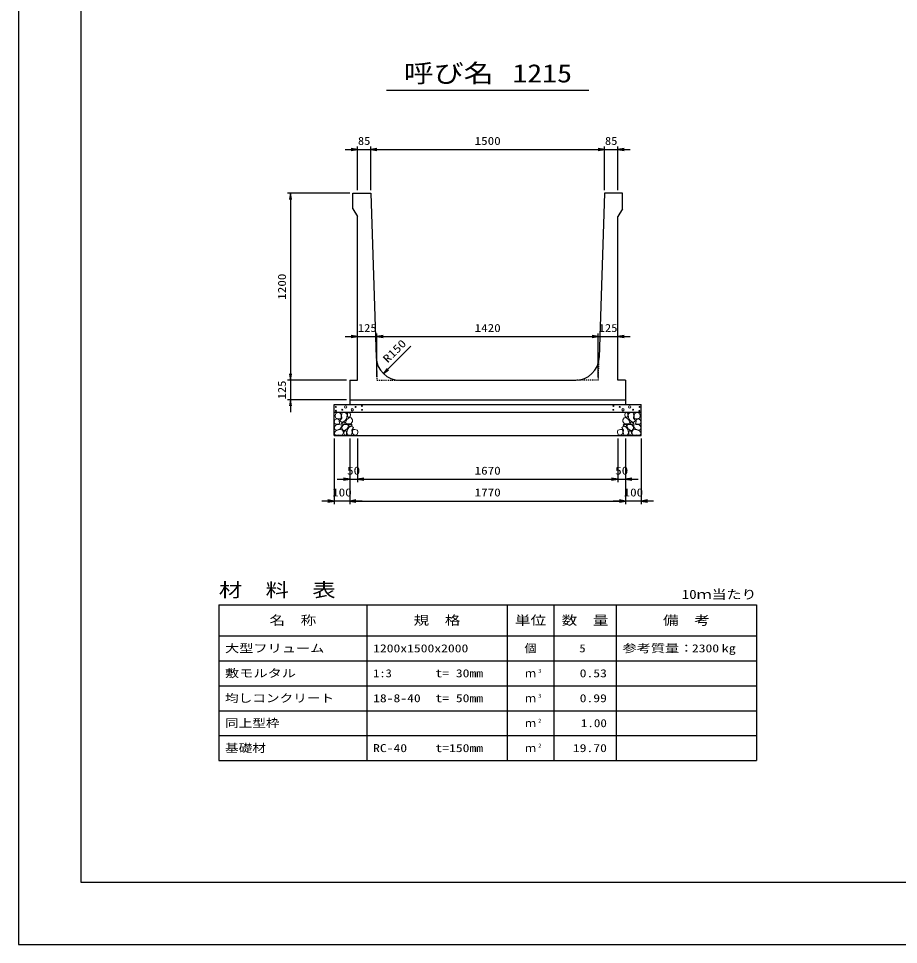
# Model space of a CAD drawing. Units: millimetres at full size. Extents: x 0 to 16820, y 0 to 11880.
# Drawn here: x 0 to 5646, y 0 to 5940 of the extents above; entities that cross this region are included whole.
import ezdxf
from ezdxf.enums import TextEntityAlignment as Align

# ---------------------------------------------------------------- set-up
doc = ezdxf.new("R2010")
doc.units = ezdxf.units.MM
doc.linetypes.add('DASHED_SPACED', pattern=[12, 6, -6])
for name, color, linetype, lineweight in [('0_2', 7, 'Continuous', 25), ('D-DCR-HCHn', 4, 'Continuous', 9), ('D-MTR-FRAM', 7, 'Continuous', 25), ('D-MTR-LINE', 7, 'Continuous', 25), ('D-STR-DIM', 7, 'Continuous', 25), ('D-STR-STRn', 1, 'Continuous', 25), ('D-TTL', 2, 'Continuous', 25), ('D-TTL-TXT', 7, 'Continuous', 25)]:
    doc.layers.add(name, color=color, linetype=linetype, lineweight=lineweight)
doc.layers.add('D-MTR', color=7, linetype='Continuous')
doc.layers.add('D-MTR-TXT', color=7, linetype='Continuous')
doc.styles.add('ＭＳ ゴシック', font='')
doc.styles.get('ＭＳ ゴシック').set_extended_font_data('MS Gothic')

# ---------------------------------------------------------------- blocks, each defined once
blk = doc.blocks.new('open_arrow')
at = {"color": 0, "linetype": 'Continuous', "lineweight": -2}
blk.add_lwpolyline([(7.5, 1.25), (0, 0), (7.5, -1.25)], dxfattribs=at)

msp = doc.modelspace()

# ---------------------------------------------------------------- linework, layer by layer
at = {"layer": '0_2'}
for p, q in [((2125, 3244.775), (2125, 2964.775)), ((2175, 3244.775), (2175, 2964.775)), ((2175, 3244.775), (2175, 2964.775)), ((3845, 3244.775), (3845, 2964.775)), ((2045, 2984.775), (2255, 2984.775)), ((2175, 2984.775), (3845, 2984.775))]:
    msp.add_line(p, q, dxfattribs=at)
at = {"layer": 'D-DCR-HCHn'}
for points in [[(2063.399, 3408.471), (2047.796, 3411.938), (2033.928, 3405.003), (2032.194, 3389.401), (2035.661, 3377.266), (2052.997, 3372.065), (2065.132, 3372.065), (2070.333, 3380.733), (2070.333, 3399.803)], [(2077.267, 3410.204), (2072.067, 3394.602), (2073.8, 3377.266), (2061.665, 3358.196), (2077.267, 3349.529), (2094.603, 3358.196), (2105.005, 3372.065), (2108.472, 3394.602), (2105.005, 3406.737), (2094.603, 3411.938)], [(2110.206, 3406.737), (2110.206, 3385.934), (2118.874, 3380.733), (2127.542, 3385.934), (2129.275, 3398.069), (2127.542, 3408.471), (2115.407, 3411.938)], [(3909.794, 3406.737), (3909.794, 3385.934), (3901.126, 3380.733), (3892.458, 3385.934), (3890.725, 3398.069), (3892.458, 3408.471), (3904.593, 3411.938)], [(3942.733, 3410.204), (3947.933, 3394.602), (3946.2, 3377.266), (3958.335, 3358.196), (3942.733, 3349.529), (3925.397, 3358.196), (3914.995, 3372.065), (3911.528, 3394.602), (3914.995, 3406.737), (3925.397, 3411.938)], [(3956.601, 3408.471), (3972.204, 3411.938), (3986.072, 3405.003), (3987.806, 3389.401), (3984.339, 3377.266), (3967.003, 3372.065), (3954.868, 3372.065), (3949.667, 3380.733), (3949.667, 3399.803)], [(2030.46, 3365.131), (2025.26, 3349.529), (2032.194, 3339.127), (2049.53, 3337.393), (2061.366, 3342.475), (2056.464, 3354.729), (2059.932, 3361.664), (2052.997, 3368.598), (2042.596, 3372.065)], [(2063.366, 3307.532), (2076.208, 3326.794), (2074.603, 3331.609), (2056.946, 3336.425), (2040.894, 3334.82), (2029.658, 3325.189), (2028.052, 3313.952), (2029.658, 3302.716), (2042.499, 3299.506)], [(2080.735, 3349.529), (2072.067, 3342.594), (2075.534, 3337.393), (2087.669, 3337.393), (2092.87, 3339.127), (2096.337, 3346.061), (2091.136, 3351.262)], [(2108.311, 3307.532), (2116.337, 3326.794), (2109.916, 3334.82), (2090.654, 3334.82), (2082.628, 3331.609), (2074.603, 3320.373), (2074.603, 3310.742), (2082.628, 3297.901), (2092.259, 3296.295)], [(2106.739, 3368.598), (2098.071, 3347.795), (2105.005, 3339.127), (2125.808, 3339.127), (2134.476, 3342.594), (2143.144, 3354.729), (2143.144, 3365.131), (2134.476, 3379), (2124.074, 3380.733)], [(2132.389, 3325.189), (2140.415, 3331.609), (2137.204, 3336.425), (2125.968, 3336.425), (2121.153, 3334.82), (2117.942, 3328.399), (2122.758, 3323.583)], [(3913.261, 3368.598), (3921.929, 3347.795), (3914.995, 3339.127), (3894.192, 3339.127), (3885.524, 3342.594), (3876.856, 3354.729), (3876.856, 3365.131), (3885.524, 3379), (3895.926, 3380.733)], [(3887.611, 3325.189), (3879.585, 3331.609), (3882.796, 3336.425), (3894.032, 3336.425), (3898.847, 3334.82), (3902.058, 3328.399), (3897.242, 3323.583)], [(3911.689, 3307.532), (3903.663, 3326.794), (3910.084, 3334.82), (3929.346, 3334.82), (3937.372, 3331.609), (3945.397, 3320.373), (3945.397, 3310.742), (3937.372, 3297.901), (3927.741, 3296.295)], [(3939.265, 3349.529), (3947.933, 3342.594), (3944.466, 3337.393), (3932.331, 3337.393), (3927.13, 3339.127), (3923.663, 3346.061), (3928.864, 3351.262)], [(3956.634, 3307.532), (3943.792, 3326.794), (3945.397, 3331.609), (3963.054, 3336.425), (3979.106, 3334.82), (3990.342, 3325.189), (3991.948, 3313.952), (3990.342, 3302.716), (3977.501, 3299.506)], [(3989.54, 3365.131), (3994.74, 3349.529), (3987.806, 3339.127), (3970.47, 3337.393), (3958.634, 3342.475), (3963.536, 3354.729), (3960.068, 3361.664), (3967.003, 3368.598), (3977.404, 3372.065)], [(2069.787, 3267.402), (2081.023, 3272.218), (2084.234, 3288.27), (2077.813, 3299.506), (2066.577, 3302.716), (2052.13, 3301.111), (2036.078, 3294.69), (2028.052, 3285.059), (2028.052, 3273.823), (2032.868, 3267.402), (2052.13, 3269.007)], [(2105.101, 3272.218), (2105.101, 3291.48), (2097.075, 3296.295), (2089.049, 3291.48), (2087.444, 3280.244), (2089.049, 3270.613), (2100.285, 3267.402)], [(2135.599, 3269.007), (2140.415, 3283.454), (2138.81, 3299.506), (2150.046, 3317.163), (2135.599, 3325.189), (2119.548, 3317.163), (2109.916, 3304.321), (2106.706, 3283.454), (2109.916, 3272.218), (2119.548, 3267.402)], [(2148.441, 3270.613), (2162.887, 3267.402), (2175.729, 3273.823), (2177.334, 3288.27), (2174.124, 3299.506), (2158.072, 3304.321), (2146.836, 3304.321), (2142.02, 3296.295), (2142.02, 3278.638)], [(3871.559, 3270.613), (3857.113, 3267.402), (3844.271, 3273.823), (3842.666, 3288.27), (3845.876, 3299.506), (3861.928, 3304.321), (3873.164, 3304.321), (3877.98, 3296.295), (3877.98, 3278.638)], [(3884.401, 3269.007), (3879.585, 3283.454), (3881.19, 3299.506), (3869.954, 3317.163), (3884.401, 3325.189), (3900.452, 3317.163), (3910.084, 3304.321), (3913.294, 3283.454), (3910.084, 3272.218), (3900.452, 3267.402)], [(3914.899, 3272.218), (3914.899, 3291.48), (3922.925, 3296.295), (3930.951, 3291.48), (3932.556, 3280.244), (3930.951, 3270.613), (3919.715, 3267.402)], [(3950.213, 3267.402), (3938.977, 3272.218), (3935.766, 3288.27), (3942.187, 3299.506), (3953.423, 3302.716), (3967.87, 3301.111), (3983.922, 3294.69), (3991.948, 3285.059), (3991.948, 3273.823), (3987.132, 3267.402), (3967.87, 3269.007)]]:
    msp.add_lwpolyline(points, close=True, dxfattribs=at)
for centre, radius in [((2035.727, 3448.73), 3), ((2098.336, 3448.73), 7.5), ((2162.708, 3447.939), 3), ((2203.131, 3454.781), 3), ((3816.869, 3454.781), 3), ((3857.292, 3447.939), 3), ((3921.664, 3448.73), 7.5), ((3984.273, 3448.73), 3), ((2036.869, 3423.685), 3), ((2077.292, 3430.527), 3), ((2141.664, 3429.736), 7.5), ((2204.273, 3429.736), 3), ((3815.727, 3429.736), 3), ((3878.336, 3429.736), 7.5), ((3942.708, 3430.527), 3), ((3983.131, 3423.685), 3)]:
    msp.add_circle(centre, radius, dxfattribs=at)
at = {"layer": 'D-MTR-FRAM'}
for p, q in [((1285, 2179.775), (4735, 2179.775)), ((1285, 2179.775), (1285, 1179.775)), ((4735, 2179.775), (4735, 1179.775)), ((1285, 1179.775), (4735, 1179.775))]:
    msp.add_line(p, q, dxfattribs=at)
at = {"layer": 'D-MTR-LINE'}
for p, q in [((2235, 2179.775), (2235, 1179.775)), ((3135, 2179.775), (3135, 1179.775)), ((3435, 2179.775), (3435, 1179.775)), ((3835, 2179.775), (3835, 1179.775)), ((1285, 1979.775), (4735, 1979.775)), ((1285, 1819.775), (4735, 1819.775)), ((1285, 1659.775), (4735, 1659.775)), ((1285, 1499.775), (4735, 1499.775)), ((1285, 1339.775), (4735, 1339.775))]:
    msp.add_line(p, q, dxfattribs=at)
at = {"layer": 'D-STR-DIM'}
for p, q in [((2175, 4839.775), (2175, 5119.775)), ((2260, 4839.775), (2260, 5119.775)), ((2260, 4839.775), (2260, 5119.775)), ((3760, 4839.775), (3760, 5119.775)), ((3760, 4839.775), (3760, 5119.775)), ((3845, 4839.775), (3845, 5119.775)), ((2095, 5099.775), (2340, 5099.775)), ((2260, 5099.775), (3760, 5099.775)), ((3680, 5099.775), (3925, 5099.775)), ((2125, 4819.775), (1725, 4819.775)), ((1745, 4819.775), (1745, 3619.775)), ((2095, 3899.775), (2380, 3899.775)), ((2300, 3639.775), (2300, 3919.775)), ((2300, 3639.775), (2300, 3919.775)), ((2300, 3899.775), (3720, 3899.775)), ((3640, 3899.775), (3925, 3899.775)), ((3720, 3639.775), (3720, 3919.775)), ((3720, 3639.775), (3720, 3919.775)), ((2340.799, 3661.957), (2517.576, 3838.734)), ((1745, 3699.775), (1745, 3414.775)), ((2105, 3619.775), (1725, 3619.775)), ((2105, 3619.775), (1725, 3619.775)), ((2105, 3494.775), (1725, 3494.775)), ((2025, 3244.775), (2025, 2824.775)), ((2125, 3244.775), (2125, 2824.775)), ((2125, 3244.775), (2125, 2824.775)), ((3845, 3244.775), (3845, 2964.775)), ((3895, 3244.775), (3895, 2824.775)), ((3895, 3244.775), (3895, 2824.775)), ((3895, 3244.775), (3895, 2964.775)), ((3995, 3244.775), (3995, 2824.775)), ((3765, 2984.775), (3975, 2984.775)), ((2205, 2844.775), (1945, 2844.775)), ((2125, 2844.775), (3895, 2844.775)), ((4075, 2844.775), (3815, 2844.775))]:
    msp.add_line(p, q, dxfattribs=at)
at = {"layer": 'D-STR-STRn'}
for p, q in [((2145, 4819.775), (2260, 4819.775)), ((2145, 4719.775), (2145, 4819.775)), ((2260, 4819.775), (2295.167, 3764.778)), ((3760, 4819.775), (3724.833, 3764.778)), ((3875, 4819.775), (3760, 4819.775)), ((3875, 4719.775), (3875, 4819.775)), ((2145, 4719.775), (2175, 4669.775)), ((3875, 4719.775), (3845, 4669.775)), ((2175, 3619.775), (2175, 4669.775)), ((3845, 3619.775), (3845, 4669.775)), ((2125, 3619.775), (2125, 3494.775)), ((2125, 3619.775), (2175, 3619.775)), ((2445.083, 3619.775), (3574.917, 3619.775)), ((3895, 3619.775), (3845, 3619.775)), ((3895, 3619.775), (3895, 3494.775)), ((2025, 3264.775), (2025, 3464.775)), ((2025, 3464.775), (3995, 3464.775)), ((2125, 3494.775), (3895, 3494.775)), ((2125, 3494.775), (2125, 3464.775)), ((3895, 3494.775), (3895, 3464.775)), ((3995, 3264.775), (3995, 3464.775)), ((2025, 3414.775), (3995, 3414.775)), ((2025, 3264.775), (3995, 3264.775))]:
    msp.add_line(p, q, dxfattribs=at)
at = {"layer": 'D-STR-STRn', "color": 2, "linetype": 'DASHED_SPACED'}
for p, q in [((2295.167, 3764.778), (2300, 3619.775)), ((3720, 3619.775), (3724.833, 3764.778)), ((2300, 3619.775), (2445.083, 3619.775)), ((3720, 3619.775), (3574.917, 3619.775))]:
    msp.add_line(p, q, dxfattribs=at)
at = {"layer": 'D-STR-STRn'}
for centre, start, end in [((2445.083, 3769.775), 181.90915, 270), ((3574.917, 3769.775), 270, 358.09085)]:
    msp.add_arc(centre, 150, start, end, dxfattribs=at)
at = {"layer": 'D-TTL'}
for points in [[(0, 0), (16820, 0), (16820, 11880), (0, 11880)], [(400, 400), (16420, 400), (16420, 11480), (400, 11480)]]:
    msp.add_lwpolyline(points, close=True, dxfattribs=at)
at = {"layer": 'D-TTL-TXT'}
msp.add_line((2360, 5479.775), (3660, 5479.775), dxfattribs=at)

# ---------------------------------------------------------------- block references
at = {"layer": '0_2', "xscale": 5.33, "yscale": 5.33, "rotation": 180}
for p in [(2125, 2984.775), (3845, 2984.775)]:
    msp.add_blockref('open_arrow', p, dxfattribs=at)
at = {"layer": '0_2', "xscale": 5.33, "yscale": 5.33}
msp.add_blockref('open_arrow', (2175, 2984.775), dxfattribs=at)
msp.add_blockref('open_arrow', (2175, 2984.775), dxfattribs=at)
at = {"layer": 'D-STR-DIM', "xscale": 5.33, "yscale": 5.33}
for p, rotation in [((2175, 5099.775), 180), ((3760, 5099.775), 180), ((3760, 5099.775), 180), ((1745, 4819.775), 270), ((2175, 3899.775), 180), ((3720, 3899.775), 180), ((3720, 3899.775), 180), ((2340.799, 3661.957), 45), ((1745, 3619.775), 90), ((1745, 3619.775), 90), ((1745, 3494.775), 270), ((3845, 2984.775), 180), ((2025, 2844.775), 180), ((3895, 2844.775), 180), ((3895, 2844.775), 180)]:
    msp.add_blockref('open_arrow', p, dxfattribs=dict(at, rotation=rotation))
for p in [(2260, 5099.775), (2260, 5099.775), (3845, 5099.775), (2300, 3899.775), (2300, 3899.775), (3845, 3899.775), (3895, 2984.775), (2125, 2844.775), (2125, 2844.775), (3995, 2844.775)]:
    msp.add_blockref('open_arrow', p, dxfattribs=at)

# ---------------------------------------------------------------- texts
at = {"layer": '0_2', "style": 'ＭＳ ゴシック', "width": 1.2}
for s, p in [('50', (2150, 3039.775)), ('1670', (3010, 3039.775))]:
    msp.add_text(s, height=51.32, dxfattribs=at).set_placement(p, align=Align.MIDDLE_CENTER)
at = {"layer": 'D-MTR', "style": 'ＭＳ ゴシック', "width": 1.25}
msp.add_text('材\u3000料\u3000表', height=87.98, dxfattribs=at).set_placement((1285, 2203.775), align=Align.BOTTOM_LEFT)
at = {"layer": 'D-MTR', "style": 'ＭＳ ゴシック', "width": 1.2}
msp.add_text('10ｍ当たり', height=58.65, dxfattribs=at).set_placement((4735, 2199.108), align=Align.BOTTOM_RIGHT)
at = {"layer": 'D-MTR-TXT', "style": 'ＭＳ ゴシック'}
for s, height, width, p in [('名\u3000称', 58.65, 1.25, (1760, 2079.775)), ('規\u3000格', 58.65, 1.25, (2685, 2079.775)), ('単位', 58.65, 1.25, (3285, 2079.775)), ('数\u3000量', 58.65, 1.25, (3635, 2079.775)), ('備\u3000考', 58.65, 1.25, (4285, 2079.775)), ('個', 51.32, 1.1, (3285, 1899.775))]:
    msp.add_text(s, height=height, dxfattribs=dict(at, width=width)).set_placement(p, align=Align.MIDDLE_CENTER)
for s, width, p in [('大型フリューム', 1.3, (1325, 1899.775)), ('1200x1500x2000', 1.25, (2275, 1899.775)), ('参考質量：    kg', 1.3, (3875, 1899.775)), ('敷モルタル', 1.3, (1325, 1739.775)), ('1:3', 1.15, (2275, 1739.775)), ('t= 30mm', 1.25, (2675, 1739.775)), ('均しコンクリート', 1.25, (1325, 1579.775)), ('18-8-40', 1.25, (2275, 1579.775)), ('t= 50mm', 1.25, (2675, 1579.775)), ('同上型枠', 1.25, (1325, 1419.775)), ('基礎材', 1.25, (1325, 1259.775)), ('RC-40', 1.25, (2275, 1259.775)), ('t=150mm', 1.25, (2675, 1259.775))]:
    msp.add_text(s, height=51.32, dxfattribs=dict(at, width=width)).set_placement(p, align=Align.MIDDLE_LEFT)
for s, width, p in [('5', 1.15, (3638.553, 1899.775)), ('2300', 1.25, (4495, 1899.775)), ('0.53', 1.25, (3775, 1739.775)), ('0.99', 1.25, (3775, 1579.775)), ('1.00', 1.2, (3775, 1419.775)), ('19.70', 1.25, (3775, 1259.775))]:
    msp.add_text(s, height=51.32, dxfattribs=dict(at, width=width)).set_placement(p, align=Align.MIDDLE_RIGHT)
for p in [(3285, 1739.775), (3285, 1579.775), (3285, 1419.775), (3285, 1259.775)]:
    msp.add_text('ｍ', height=51.32, dxfattribs=at).set_placement(p, align=Align.MIDDLE_CENTER)
at = {"layer": 'D-MTR-TXT', "style": 'ＭＳ ゴシック', "width": 1.15}
for s, p in [('3', (3335, 1735.108)), ('3', (3335, 1575.108)), ('2', (3335, 1415.108)), ('2', (3335, 1255.108))]:
    msp.add_text(s, height=25.66, dxfattribs=at).set_placement(p, align=Align.BOTTOM_LEFT)
at = {"layer": 'D-STR-DIM', "style": 'ＭＳ ゴシック'}
for s, width, p in [('85', 1.15, (2217.5, 5154.775)), ('1500', 1.2, (3010, 5154.775)), ('85', 1.15, (3802.5, 5154.775)), ('125', 1.15, (2237.5, 3954.775)), ('1420', 1.2, (3010, 3954.775)), ('125', 1.15, (3782.5, 3954.775)), ('50', 1.2, (3870, 3039.775)), ('100', 1.2, (2075, 2899.775)), ('1770', 1.2, (3010, 2899.775)), ('100', 1.2, (3945, 2899.775))]:
    msp.add_text(s, height=51.32, dxfattribs=dict(at, width=width)).set_placement(p, align=Align.MIDDLE_CENTER)
for s, width, p in [('1200', 1.2, (1690, 4219.775)), ('125', 1.15, (1690, 3557.275))]:
    msp.add_text(s, height=51.32, rotation=90, dxfattribs=dict(at, width=width)).set_placement(p, align=Align.MIDDLE_CENTER)
at = {"layer": 'D-STR-DIM', "style": 'ＭＳ ゴシック', "width": 1.25}
msp.add_text('R150', height=51.32, rotation=45, dxfattribs=at).set_placement((2379.739, 3715.982), align=Align.BOTTOM_LEFT)
at = {"layer": 'D-TTL-TXT', "style": 'ＭＳ ゴシック', "width": 1.2}
for s, p in [('呼び名', (2760, 5494.775)), ('1215', (3360, 5494.775))]:
    msp.add_text(s, height=117.3, dxfattribs=at).set_placement(p, align=Align.BOTTOM_CENTER)

doc.saveas('drawing.dxf')
